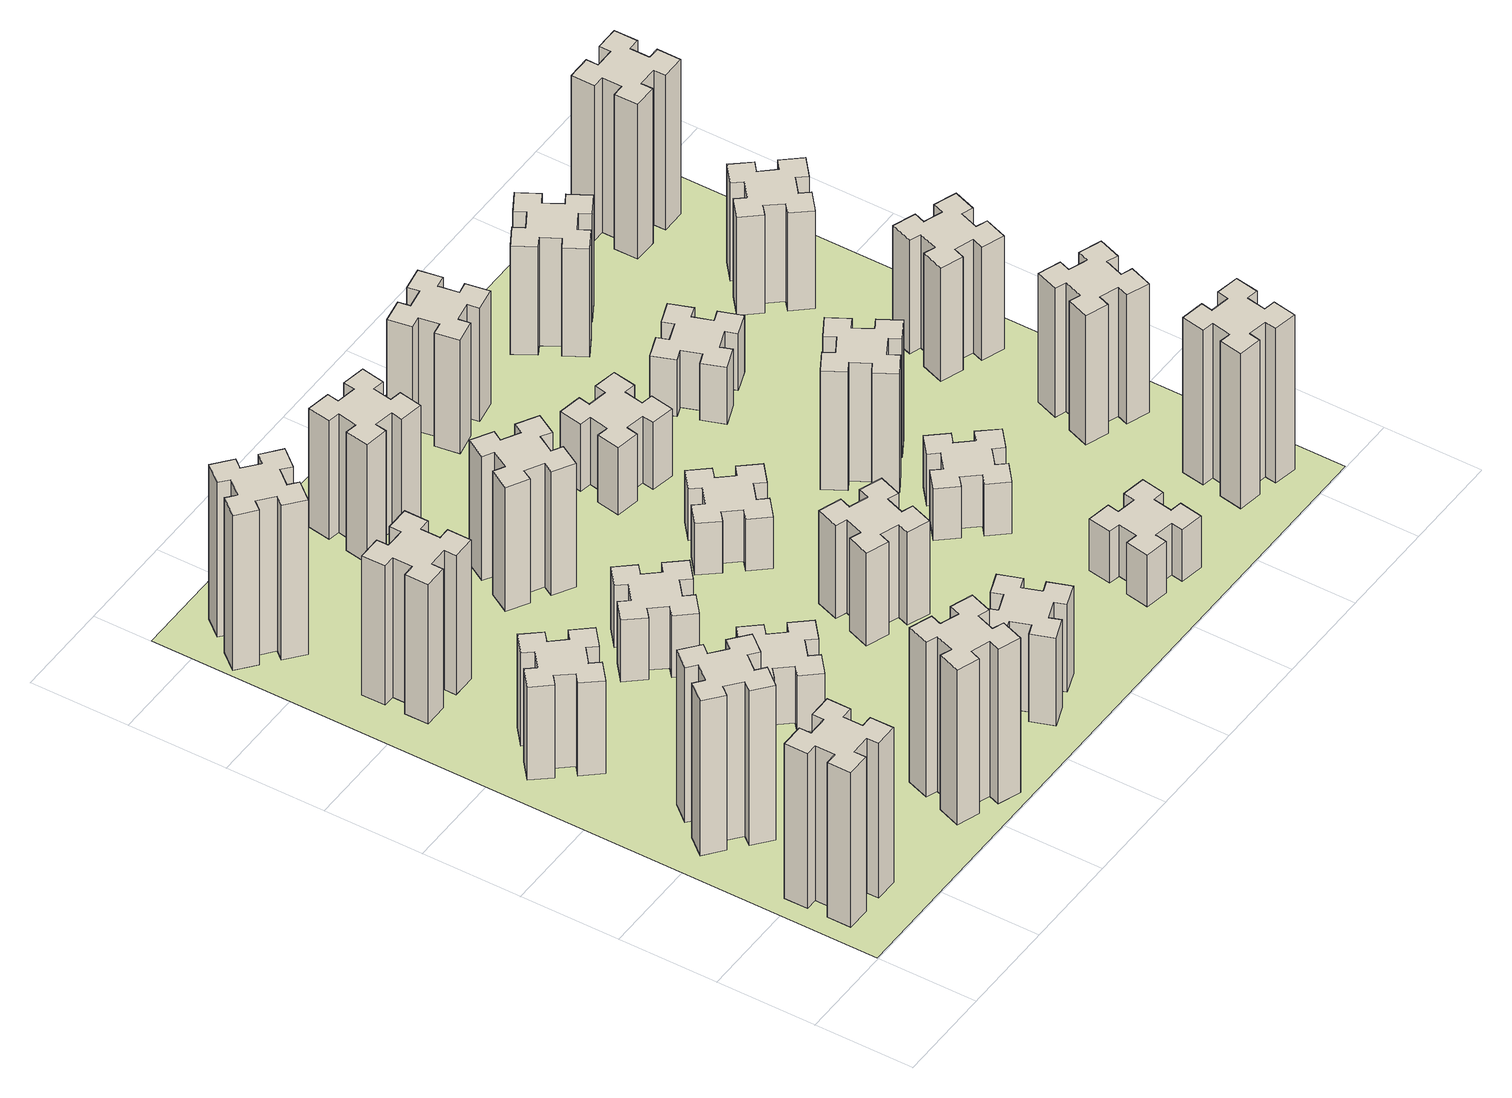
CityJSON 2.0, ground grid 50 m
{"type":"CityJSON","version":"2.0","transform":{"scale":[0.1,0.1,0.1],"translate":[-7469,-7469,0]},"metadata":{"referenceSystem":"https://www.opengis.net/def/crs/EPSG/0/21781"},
"CityObjects":{
"building1":{"type":"Building","attributes":{"class":"1000","function":"1000","usage":"1000","yearOfConstruction":2016,"roofType":"1000","measuredHeight":90,"storeysAboveGround":30,"storeysBelowGround":0},"geometry":[{"type":"Solid","lod":"1","boundaries":[[[[0,1,2,3,4,5,6,7,8,9,10,11,12,13,14,15,16,17,18,19]],[[17,16,20,21]],[[16,15,22,20]],[[15,14,23,22]],[[14,13,24,23]],[[13,12,25,24]],[[12,11,26,25]],[[11,10,27,26]],[[10,9,28,27]],[[9,8,29,28]],[[8,7,30,29]],[[7,6,31,30]],[[6,5,32,31]],[[5,4,33,32]],[[4,3,34,33]],[[3,2,35,34]],[[2,1,36,35]],[[1,0,37,36]],[[0,19,38,37]],[[19,18,39,38]],[[18,17,21,39]],[[24,25,26,27,28,29,30,31,32,33,34,35,36,37,38,39,21,20,22,23]]]]}]},
"building2":{"type":"Building","attributes":{"class":"1000","function":"1000","usage":"1000","yearOfConstruction":2016,"roofType":"1000","measuredHeight":90,"storeysAboveGround":30,"storeysBelowGround":0},"geometry":[{"type":"Solid","lod":"1","boundaries":[[[[40,41,42,43,44,45,46,47,48,49,50,51,52,53,54,55,56,57,58,59]],[[57,56,60,61]],[[56,55,62,60]],[[55,54,63,62]],[[54,53,64,63]],[[53,52,65,64]],[[52,51,66,65]],[[51,50,67,66]],[[50,49,68,67]],[[49,48,69,68]],[[48,47,70,69]],[[47,46,71,70]],[[46,45,72,71]],[[45,44,73,72]],[[44,43,74,73]],[[43,42,75,74]],[[42,41,76,75]],[[41,40,77,76]],[[40,59,78,77]],[[59,58,79,78]],[[58,57,61,79]],[[64,65,66,67,68,69,70,71,72,73,74,75,76,77,78,79,61,60,62,63]]]]}]},
"building3":{"type":"Building","attributes":{"class":"1000","function":"1000","usage":"1000","yearOfConstruction":2016,"roofType":"1000","measuredHeight":54,"storeysAboveGround":30,"storeysBelowGround":0},"geometry":[{"type":"Solid","lod":"1","boundaries":[[[[80,81,82,83,84,85,86,87,88,89,90,91,92,93,94,95,96,97,98,99]],[[97,96,100,101]],[[96,95,102,100]],[[95,94,103,102]],[[94,93,104,103]],[[93,92,105,104]],[[92,91,106,105]],[[91,90,107,106]],[[90,89,108,107]],[[89,88,109,108]],[[88,87,110,109]],[[87,86,111,110]],[[86,85,112,111]],[[85,84,113,112]],[[84,83,114,113]],[[83,82,115,114]],[[82,81,116,115]],[[81,80,117,116]],[[80,99,118,117]],[[99,98,119,118]],[[98,97,101,119]],[[104,105,106,107,108,109,110,111,112,113,114,115,116,117,118,119,101,100,102,103]]]]}]},
"building4":{"type":"Building","attributes":{"class":"1000","function":"1000","usage":"1000","yearOfConstruction":2016,"roofType":"1000","measuredHeight":81,"storeysAboveGround":30,"storeysBelowGround":0},"geometry":[{"type":"Solid","lod":"1","boundaries":[[[[120,121,122,123,124,125,126,127,128,129,130,131,132,133,134,135,136,137,138,139]],[[137,136,140,141]],[[136,135,142,140]],[[135,134,143,142]],[[134,133,144,143]],[[133,132,145,144]],[[132,131,146,145]],[[131,130,147,146]],[[130,129,148,147]],[[129,128,149,148]],[[128,127,150,149]],[[127,126,151,150]],[[126,125,152,151]],[[125,124,153,152]],[[124,123,154,153]],[[123,122,155,154]],[[122,121,156,155]],[[121,120,157,156]],[[120,139,158,157]],[[139,138,159,158]],[[138,137,141,159]],[[144,145,146,147,148,149,150,151,152,153,154,155,156,157,158,159,141,140,142,143]]]]}]},
"building5":{"type":"Building","attributes":{"class":"1000","function":"1000","usage":"1000","yearOfConstruction":2016,"roofType":"1000","measuredHeight":90,"storeysAboveGround":30,"storeysBelowGround":0},"geometry":[{"type":"Solid","lod":"1","boundaries":[[[[160,161,162,163,164,165,166,167,168,169,170,171,172,173,174,175,176,177,178,179]],[[177,176,180,181]],[[176,175,182,180]],[[175,174,183,182]],[[174,173,184,183]],[[173,172,185,184]],[[172,171,186,185]],[[171,170,187,186]],[[170,169,188,187]],[[169,168,189,188]],[[168,167,190,189]],[[167,166,191,190]],[[166,165,192,191]],[[165,164,193,192]],[[164,163,194,193]],[[163,162,195,194]],[[162,161,196,195]],[[161,160,197,196]],[[160,179,198,197]],[[179,178,199,198]],[[178,177,181,199]],[[184,185,186,187,188,189,190,191,192,193,194,195,196,197,198,199,181,180,182,183]]]]}]},
"building6":{"type":"Building","attributes":{"class":"1000","function":"1000","usage":"1000","yearOfConstruction":2016,"roofType":"1000","measuredHeight":90,"storeysAboveGround":30,"storeysBelowGround":0},"geometry":[{"type":"Solid","lod":"1","boundaries":[[[[200,201,202,203,204,205,206,207,208,209,210,211,212,213,214,215,216,217,218,219]],[[217,216,220,221]],[[216,215,222,220]],[[215,214,223,222]],[[214,213,224,223]],[[213,212,225,224]],[[212,211,226,225]],[[211,210,227,226]],[[210,209,228,227]],[[209,208,229,228]],[[208,207,230,229]],[[207,206,231,230]],[[206,205,232,231]],[[205,204,233,232]],[[204,203,234,233]],[[203,202,235,234]],[[202,201,236,235]],[[201,200,237,236]],[[200,219,238,237]],[[219,218,239,238]],[[218,217,221,239]],[[224,225,226,227,228,229,230,231,232,233,234,235,236,237,238,239,221,220,222,223]]]]}]},
"building7":{"type":"Building","attributes":{"class":"1000","function":"1000","usage":"1000","yearOfConstruction":2016,"roofType":"1000","measuredHeight":33,"storeysAboveGround":30,"storeysBelowGround":0},"geometry":[{"type":"Solid","lod":"1","boundaries":[[[[240,241,242,243,244,245,246,247,248,249,250,251,252,253,254,255,256,257,258,259]],[[257,256,260,261]],[[256,255,262,260]],[[255,254,263,262]],[[254,253,264,263]],[[253,252,265,264]],[[252,251,266,265]],[[251,250,267,266]],[[250,249,268,267]],[[249,248,269,268]],[[248,247,270,269]],[[247,246,271,270]],[[246,245,272,271]],[[245,244,273,272]],[[244,243,274,273]],[[243,242,275,274]],[[242,241,276,275]],[[241,240,277,276]],[[240,259,278,277]],[[259,258,279,278]],[[258,257,261,279]],[[264,265,266,267,268,269,270,271,272,273,274,275,276,277,278,279,261,260,262,263]]]]}]},
"building8":{"type":"Building","attributes":{"class":"1000","function":"1000","usage":"1000","yearOfConstruction":2016,"roofType":"1000","measuredHeight":36,"storeysAboveGround":30,"storeysBelowGround":0},"geometry":[{"type":"Solid","lod":"1","boundaries":[[[[280,281,282,283,284,285,286,287,288,289,290,291,292,293,294,295,296,297,298,299]],[[297,296,300,301]],[[296,295,302,300]],[[295,294,303,302]],[[294,293,304,303]],[[293,292,305,304]],[[292,291,306,305]],[[291,290,307,306]],[[290,289,308,307]],[[289,288,309,308]],[[288,287,310,309]],[[287,286,311,310]],[[286,285,312,311]],[[285,284,313,312]],[[284,283,314,313]],[[283,282,315,314]],[[282,281,316,315]],[[281,280,317,316]],[[280,299,318,317]],[[299,298,319,318]],[[298,297,301,319]],[[304,305,306,307,308,309,310,311,312,313,314,315,316,317,318,319,301,300,302,303]]]]}]},
"building9":{"type":"Building","attributes":{"class":"1000","function":"1000","usage":"1000","yearOfConstruction":2016,"roofType":"1000","measuredHeight":51,"storeysAboveGround":30,"storeysBelowGround":0},"geometry":[{"type":"Solid","lod":"1","boundaries":[[[[320,321,322,323,324,325,326,327,328,329,330,331,332,333,334,335,336,337,338,339]],[[337,336,340,341]],[[336,335,342,340]],[[335,334,343,342]],[[334,333,344,343]],[[333,332,345,344]],[[332,331,346,345]],[[331,330,347,346]],[[330,329,348,347]],[[329,328,349,348]],[[328,327,350,349]],[[327,326,351,350]],[[326,325,352,351]],[[325,324,353,352]],[[324,323,354,353]],[[323,322,355,354]],[[322,321,356,355]],[[321,320,357,356]],[[320,339,358,357]],[[339,338,359,358]],[[338,337,341,359]],[[344,345,346,347,348,349,350,351,352,353,354,355,356,357,358,359,341,340,342,343]]]]}]},
"building10":{"type":"Building","attributes":{"class":"1000","function":"1000","usage":"1000","yearOfConstruction":2016,"roofType":"1000","measuredHeight":72,"storeysAboveGround":30,"storeysBelowGround":0},"geometry":[{"type":"Solid","lod":"1","boundaries":[[[[360,361,362,363,364,365,366,367,368,369,370,371,372,373,374,375,376,377,378,379]],[[377,376,380,381]],[[376,375,382,380]],[[375,374,383,382]],[[374,373,384,383]],[[373,372,385,384]],[[372,371,386,385]],[[371,370,387,386]],[[370,369,388,387]],[[369,368,389,388]],[[368,367,390,389]],[[367,366,391,390]],[[366,365,392,391]],[[365,364,393,392]],[[364,363,394,393]],[[363,362,395,394]],[[362,361,396,395]],[[361,360,397,396]],[[360,379,398,397]],[[379,378,399,398]],[[378,377,381,399]],[[384,385,386,387,388,389,390,391,392,393,394,395,396,397,398,399,381,380,382,383]]]]}]},
"building11":{"type":"Building","attributes":{"class":"1000","function":"1000","usage":"1000","yearOfConstruction":2016,"roofType":"1000","measuredHeight":69,"storeysAboveGround":30,"storeysBelowGround":0},"geometry":[{"type":"Solid","lod":"1","boundaries":[[[[400,401,402,403,404,405,406,407,408,409,410,411,412,413,414,415,416,417,418,419]],[[417,416,420,421]],[[416,415,422,420]],[[415,414,423,422]],[[414,413,424,423]],[[413,412,425,424]],[[412,411,426,425]],[[411,410,427,426]],[[410,409,428,427]],[[409,408,429,428]],[[408,407,430,429]],[[407,406,431,430]],[[406,405,432,431]],[[405,404,433,432]],[[404,403,434,433]],[[403,402,435,434]],[[402,401,436,435]],[[401,400,437,436]],[[400,419,438,437]],[[419,418,439,438]],[[418,417,421,439]],[[424,425,426,427,428,429,430,431,432,433,434,435,436,437,438,439,421,420,422,423]]]]}]},
"building12":{"type":"Building","attributes":{"class":"1000","function":"1000","usage":"1000","yearOfConstruction":2016,"roofType":"1000","measuredHeight":54,"storeysAboveGround":30,"storeysBelowGround":0},"geometry":[{"type":"Solid","lod":"1","boundaries":[[[[440,441,442,443,444,445,446,447,448,449,450,451,452,453,454,455,456,457,458,459]],[[457,456,460,461]],[[456,455,462,460]],[[455,454,463,462]],[[454,453,464,463]],[[453,452,465,464]],[[452,451,466,465]],[[451,450,467,466]],[[450,449,468,467]],[[449,448,469,468]],[[448,447,470,469]],[[447,446,471,470]],[[446,445,472,471]],[[445,444,473,472]],[[444,443,474,473]],[[443,442,475,474]],[[442,441,476,475]],[[441,440,477,476]],[[440,459,478,477]],[[459,458,479,478]],[[458,457,461,479]],[[464,465,466,467,468,469,470,471,472,473,474,475,476,477,478,479,461,460,462,463]]]]}]},
"building13":{"type":"Building","attributes":{"class":"1000","function":"1000","usage":"1000","yearOfConstruction":2016,"roofType":"1000","measuredHeight":30,"storeysAboveGround":30,"storeysBelowGround":0},"geometry":[{"type":"Solid","lod":"1","boundaries":[[[[480,481,482,483,484,485,486,487,488,489,490,491,492,493,494,495,496,497,498,499]],[[497,496,500,501]],[[496,495,502,500]],[[495,494,503,502]],[[494,493,504,503]],[[493,492,505,504]],[[492,491,506,505]],[[491,490,507,506]],[[490,489,508,507]],[[489,488,509,508]],[[488,487,510,509]],[[487,486,511,510]],[[486,485,512,511]],[[485,484,513,512]],[[484,483,514,513]],[[483,482,515,514]],[[482,481,516,515]],[[481,480,517,516]],[[480,499,518,517]],[[499,498,519,518]],[[498,497,501,519]],[[504,505,506,507,508,509,510,511,512,513,514,515,516,517,518,519,501,500,502,503]]]]}]},
"building14":{"type":"Building","attributes":{"class":"1000","function":"1000","usage":"1000","yearOfConstruction":2016,"roofType":"1000","measuredHeight":39,"storeysAboveGround":30,"storeysBelowGround":0},"geometry":[{"type":"Solid","lod":"1","boundaries":[[[[520,521,522,523,524,525,526,527,528,529,530,531,532,533,534,535,536,537,538,539]],[[537,536,540,541]],[[536,535,542,540]],[[535,534,543,542]],[[534,533,544,543]],[[533,532,545,544]],[[532,531,546,545]],[[531,530,547,546]],[[530,529,548,547]],[[529,528,549,548]],[[528,527,550,549]],[[527,526,551,550]],[[526,525,552,551]],[[525,524,553,552]],[[524,523,554,553]],[[523,522,555,554]],[[522,521,556,555]],[[521,520,557,556]],[[520,539,558,557]],[[539,538,559,558]],[[538,537,541,559]],[[544,545,546,547,548,549,550,551,552,553,554,555,556,557,558,559,541,540,542,543]]]]}]},
"building15":{"type":"Building","attributes":{"class":"1000","function":"1000","usage":"1000","yearOfConstruction":2016,"roofType":"1000","measuredHeight":30,"storeysAboveGround":30,"storeysBelowGround":0},"geometry":[{"type":"Solid","lod":"1","boundaries":[[[[560,561,562,563,564,565,566,567,568,569,570,571,572,573,574,575,576,577,578,579]],[[577,576,580,581]],[[576,575,582,580]],[[575,574,583,582]],[[574,573,584,583]],[[573,572,585,584]],[[572,571,586,585]],[[571,570,587,586]],[[570,569,588,587]],[[569,568,589,588]],[[568,567,590,589]],[[567,566,591,590]],[[566,565,592,591]],[[565,564,593,592]],[[564,563,594,593]],[[563,562,595,594]],[[562,561,596,595]],[[561,560,597,596]],[[560,579,598,597]],[[579,578,599,598]],[[578,577,581,599]],[[584,585,586,587,588,589,590,591,592,593,594,595,596,597,598,599,581,580,582,583]]]]}]},
"building16":{"type":"Building","attributes":{"class":"1000","function":"1000","usage":"1000","yearOfConstruction":2016,"roofType":"1000","measuredHeight":66,"storeysAboveGround":30,"storeysBelowGround":0},"geometry":[{"type":"Solid","lod":"1","boundaries":[[[[600,601,602,603,604,605,606,607,608,609,610,611,612,613,614,615,616,617,618,619]],[[617,616,620,621]],[[616,615,622,620]],[[615,614,623,622]],[[614,613,624,623]],[[613,612,625,624]],[[612,611,626,625]],[[611,610,627,626]],[[610,609,628,627]],[[609,608,629,628]],[[608,607,630,629]],[[607,606,631,630]],[[606,605,632,631]],[[605,604,633,632]],[[604,603,634,633]],[[603,602,635,634]],[[602,601,636,635]],[[601,600,637,636]],[[600,619,638,637]],[[619,618,639,638]],[[618,617,621,639]],[[624,625,626,627,628,629,630,631,632,633,634,635,636,637,638,639,621,620,622,623]]]]}]},
"building17":{"type":"Building","attributes":{"class":"1000","function":"1000","usage":"1000","yearOfConstruction":2016,"roofType":"1000","measuredHeight":30,"storeysAboveGround":30,"storeysBelowGround":0},"geometry":[{"type":"Solid","lod":"1","boundaries":[[[[640,641,642,643,644,645,646,647,648,649,650,651,652,653,654,655,656,657,658,659]],[[657,656,660,661]],[[656,655,662,660]],[[655,654,663,662]],[[654,653,664,663]],[[653,652,665,664]],[[652,651,666,665]],[[651,650,667,666]],[[650,649,668,667]],[[649,648,669,668]],[[648,647,670,669]],[[647,646,671,670]],[[646,645,672,671]],[[645,644,673,672]],[[644,643,674,673]],[[643,642,675,674]],[[642,641,676,675]],[[641,640,677,676]],[[640,659,678,677]],[[659,658,679,678]],[[658,657,661,679]],[[664,665,666,667,668,669,670,671,672,673,674,675,676,677,678,679,661,660,662,663]]]]}]},
"building18":{"type":"Building","attributes":{"class":"1000","function":"1000","usage":"1000","yearOfConstruction":2016,"roofType":"1000","measuredHeight":69,"storeysAboveGround":30,"storeysBelowGround":0},"geometry":[{"type":"Solid","lod":"1","boundaries":[[[[680,681,682,683,684,685,686,687,688,689,690,691,692,693,694,695,696,697,698,699]],[[697,696,700,701]],[[696,695,702,700]],[[695,694,703,702]],[[694,693,704,703]],[[693,692,705,704]],[[692,691,706,705]],[[691,690,707,706]],[[690,689,708,707]],[[689,688,709,708]],[[688,687,710,709]],[[687,686,711,710]],[[686,685,712,711]],[[685,684,713,712]],[[684,683,714,713]],[[683,682,715,714]],[[682,681,716,715]],[[681,680,717,716]],[[680,699,718,717]],[[699,698,719,718]],[[698,697,701,719]],[[704,705,706,707,708,709,710,711,712,713,714,715,716,717,718,719,701,700,702,703]]]]}]},
"building19":{"type":"Building","attributes":{"class":"1000","function":"1000","usage":"1000","yearOfConstruction":2016,"roofType":"1000","measuredHeight":33,"storeysAboveGround":30,"storeysBelowGround":0},"geometry":[{"type":"Solid","lod":"1","boundaries":[[[[720,721,722,723,724,725,726,727,728,729,730,731,732,733,734,735,736,737,738,739]],[[737,736,740,741]],[[736,735,742,740]],[[735,734,743,742]],[[734,733,744,743]],[[733,732,745,744]],[[732,731,746,745]],[[731,730,747,746]],[[730,729,748,747]],[[729,728,749,748]],[[728,727,750,749]],[[727,726,751,750]],[[726,725,752,751]],[[725,724,753,752]],[[724,723,754,753]],[[723,722,755,754]],[[722,721,756,755]],[[721,720,757,756]],[[720,739,758,757]],[[739,738,759,758]],[[738,737,741,759]],[[744,745,746,747,748,749,750,751,752,753,754,755,756,757,758,759,741,740,742,743]]]]}]},
"building20":{"type":"Building","attributes":{"class":"1000","function":"1000","usage":"1000","yearOfConstruction":2016,"roofType":"1000","measuredHeight":90,"storeysAboveGround":30,"storeysBelowGround":0},"geometry":[{"type":"Solid","lod":"1","boundaries":[[[[760,761,762,763,764,765,766,767,768,769,770,771,772,773,774,775,776,777,778,779]],[[777,776,780,781]],[[776,775,782,780]],[[775,774,783,782]],[[774,773,784,783]],[[773,772,785,784]],[[772,771,786,785]],[[771,770,787,786]],[[770,769,788,787]],[[769,768,789,788]],[[768,767,790,789]],[[767,766,791,790]],[[766,765,792,791]],[[765,764,793,792]],[[764,763,794,793]],[[763,762,795,794]],[[762,761,796,795]],[[761,760,797,796]],[[760,779,798,797]],[[779,778,799,798]],[[778,777,781,799]],[[784,785,786,787,788,789,790,791,792,793,794,795,796,797,798,799,781,780,782,783]]]]}]},
"building21":{"type":"Building","attributes":{"class":"1000","function":"1000","usage":"1000","yearOfConstruction":2016,"roofType":"1000","measuredHeight":63,"storeysAboveGround":30,"storeysBelowGround":0},"geometry":[{"type":"Solid","lod":"1","boundaries":[[[[800,801,802,803,804,805,806,807,808,809,810,811,812,813,814,815,816,817,818,819]],[[817,816,820,821]],[[816,815,822,820]],[[815,814,823,822]],[[814,813,824,823]],[[813,812,825,824]],[[812,811,826,825]],[[811,810,827,826]],[[810,809,828,827]],[[809,808,829,828]],[[808,807,830,829]],[[807,806,831,830]],[[806,805,832,831]],[[805,804,833,832]],[[804,803,834,833]],[[803,802,835,834]],[[802,801,836,835]],[[801,800,837,836]],[[800,819,838,837]],[[819,818,839,838]],[[818,817,821,839]],[[824,825,826,827,828,829,830,831,832,833,834,835,836,837,838,839,821,820,822,823]]]]}]},
"building22":{"type":"Building","attributes":{"class":"1000","function":"1000","usage":"1000","yearOfConstruction":2016,"roofType":"1000","measuredHeight":75,"storeysAboveGround":30,"storeysBelowGround":0},"geometry":[{"type":"Solid","lod":"1","boundaries":[[[[840,841,842,843,844,845,846,847,848,849,850,851,852,853,854,855,856,857,858,859]],[[857,856,860,861]],[[856,855,862,860]],[[855,854,863,862]],[[854,853,864,863]],[[853,852,865,864]],[[852,851,866,865]],[[851,850,867,866]],[[850,849,868,867]],[[849,848,869,868]],[[848,847,870,869]],[[847,846,871,870]],[[846,845,872,871]],[[845,844,873,872]],[[844,843,874,873]],[[843,842,875,874]],[[842,841,876,875]],[[841,840,877,876]],[[840,859,878,877]],[[859,858,879,878]],[[858,857,861,879]],[[864,865,866,867,868,869,870,871,872,873,874,875,876,877,878,879,861,860,862,863]]]]}]},
"building23":{"type":"Building","attributes":{"class":"1000","function":"1000","usage":"1000","yearOfConstruction":2016,"roofType":"1000","measuredHeight":66,"storeysAboveGround":30,"storeysBelowGround":0},"geometry":[{"type":"Solid","lod":"1","boundaries":[[[[880,881,882,883,884,885,886,887,888,889,890,891,892,893,894,895,896,897,898,899]],[[897,896,900,901]],[[896,895,902,900]],[[895,894,903,902]],[[894,893,904,903]],[[893,892,905,904]],[[892,891,906,905]],[[891,890,907,906]],[[890,889,908,907]],[[889,888,909,908]],[[888,887,910,909]],[[887,886,911,910]],[[886,885,912,911]],[[885,884,913,912]],[[884,883,914,913]],[[883,882,915,914]],[[882,881,916,915]],[[881,880,917,916]],[[880,899,918,917]],[[899,898,919,918]],[[898,897,901,919]],[[904,905,906,907,908,909,910,911,912,913,914,915,916,917,918,919,901,900,902,903]]]]}]},
"building24":{"type":"Building","attributes":{"class":"1000","function":"1000","usage":"1000","yearOfConstruction":2016,"roofType":"1000","measuredHeight":57,"storeysAboveGround":30,"storeysBelowGround":0},"geometry":[{"type":"Solid","lod":"1","boundaries":[[[[920,921,922,923,924,925,926,927,928,929,930,931,932,933,934,935,936,937,938,939]],[[937,936,940,941]],[[936,935,942,940]],[[935,934,943,942]],[[934,933,944,943]],[[933,932,945,944]],[[932,931,946,945]],[[931,930,947,946]],[[930,929,948,947]],[[929,928,949,948]],[[928,927,950,949]],[[927,926,951,950]],[[926,925,952,951]],[[925,924,953,952]],[[924,923,954,953]],[[923,922,955,954]],[[922,921,956,955]],[[921,920,957,956]],[[920,939,958,957]],[[939,938,959,958]],[[938,937,941,959]],[[944,945,946,947,948,949,950,951,952,953,954,955,956,957,958,959,941,940,942,943]]]]}]},
"building25":{"type":"Building","attributes":{"class":"1000","function":"1000","usage":"1000","yearOfConstruction":2016,"roofType":"1000","measuredHeight":90,"storeysAboveGround":30,"storeysBelowGround":0},"geometry":[{"type":"Solid","lod":"1","boundaries":[[[[960,961,962,963,964,965,966,967,968,969,970,971,972,973,974,975,976,977,978,979]],[[977,976,980,981]],[[976,975,982,980]],[[975,974,983,982]],[[974,973,984,983]],[[973,972,985,984]],[[972,971,986,985]],[[971,970,987,986]],[[970,969,988,987]],[[969,968,989,988]],[[968,967,990,989]],[[967,966,991,990]],[[966,965,992,991]],[[965,964,993,992]],[[964,963,994,993]],[[963,962,995,994]],[[962,961,996,995]],[[961,960,997,996]],[[960,979,998,997]],[[979,978,999,998]],[[978,977,981,999]],[[984,985,986,987,988,989,990,991,992,993,994,995,996,997,998,999,981,980,982,983]]]]}]},
"landuse1":{"type":"LandUse","attributes":{"name":"plot1","function":"1010"},"geometry":[{"type":"MultiSurface","lod":"1","boundaries":[[[1000,1001,1002,1003]]]}]}
},
"vertices":[
[165,425,0],[165,325,0],[105,325,0],[105,205,0],[225,205,0],[225,265,0],[325,265,0],[325,205,0],[445,205,0],[445,325,0],[385,325,0],[385,425,0],[445,425,0],[445,545,0],[325,545,0],[325,485,0],[225,485,0],[225,545,0],[105,545,0],[105,425,0],[225,485,900],[225,545,900],[325,485,900],[325,545,900],[445,545,900],[445,425,900],[385,425,900],[385,325,900],[445,325,900],[445,205,900],[325,205,900],[325,265,900],[225,265,900],[225,205,900],[105,205,900],[105,325,900],[165,325,900],[165,425,900],[105,425,900],[105,545,900],
[484,1067,0],[408,1132,0],[446,1178,0],[354,1255,0],[277,1163,0],[323,1124,0],[259,1048,0],[213,1086,0],[136,994,0],[228,917,0],[266,963,0],[343,899,0],[304,853,0],[396,776,0],[473,868,0],[427,906,0],[492,983,0],[538,944,0],[615,1036,0],[523,1113,0],[492,983,900],[538,944,900],[427,906,900],[473,868,900],[396,776,900],[304,853,900],[343,899,900],[266,963,900],[228,917,900],[136,994,900],[213,1086,900],[259,1048,900],[323,1124,900],[277,1163,900],[354,1255,900],[446,1178,900],[408,1132,900],[484,1067,900],[523,1113,900],[615,1036,900],
[492,1888,0],[427,1964,0],[473,2003,0],[396,2095,0],[304,2018,0],[343,1972,0],[266,1907,0],[228,1953,0],[136,1876,0],[213,1784,0],[259,1823,0],[323,1746,0],[277,1708,0],[354,1616,0],[446,1693,0],[408,1739,0],[484,1803,0],[523,1757,0],[615,1834,0],[538,1926,0],[484,1803,540],[523,1757,540],[408,1739,540],[446,1693,540],[354,1616,540],[277,1708,540],[323,1746,540],[259,1823,540],[213,1784,540],[136,1876,540],[228,1953,540],[266,1907,540],[343,1972,540],[304,2018,540],[396,2095,540],[473,2003,540],[427,1964,540],[492,1888,540],[538,1926,540],[615,1834,540],
[485,2545,0],[485,2645,0],[545,2645,0],[545,2765,0],[425,2765,0],[425,2705,0],[325,2705,0],[325,2765,0],[205,2765,0],[205,2645,0],[265,2645,0],[265,2545,0],[205,2545,0],[205,2425,0],[325,2425,0],[325,2485,0],[425,2485,0],[425,2425,0],[545,2425,0],[545,2545,0],[425,2485,810],[425,2425,810],[325,2485,810],[325,2425,810],[205,2425,810],[205,2545,810],[265,2545,810],[265,2645,810],[205,2645,810],[205,2765,810],[325,2765,810],[325,2705,810],[425,2705,810],[425,2765,810],[545,2765,810],[545,2645,810],[485,2645,810],[485,2545,810],[545,2545,810],[545,2425,810],
[1029,360,0],[995,266,0],[939,287,0],[897,174,0],[1010,133,0],[1031,189,0],[1125,155,0],[1104,99,0],[1217,57,0],[1258,170,0],[1202,191,0],[1236,285,0],[1292,264,0],[1333,377,0],[1220,418,0],[1200,362,0],[1106,396,0],[1127,452,0],[1014,493,0],[973,380,0],[1106,396,900],[1127,452,900],[1200,362,900],[1220,418,900],[1333,377,900],[1292,264,900],[1236,285,900],[1202,191,900],[1258,170,900],[1217,57,900],[1104,99,900],[1125,155,900],[1031,189,900],[1010,133,900],[897,174,900],[939,287,900],[995,266,900],[1029,360,900],[973,380,900],[1014,493,900],
[384,3387,0],[308,3452,0],[346,3498,0],[254,3575,0],[177,3483,0],[223,3444,0],[159,3368,0],[113,3406,0],[36,3314,0],[128,3237,0],[166,3283,0],[243,3219,0],[204,3173,0],[296,3096,0],[373,3188,0],[327,3226,0],[392,3303,0],[438,3264,0],[515,3356,0],[423,3433,0],[392,3303,900],[438,3264,900],[327,3226,900],[373,3188,900],[296,3096,900],[204,3173,900],[243,3219,900],[166,3283,900],[128,3237,900],[36,3314,900],[113,3406,900],[159,3368,900],[223,3444,900],[177,3483,900],[254,3575,900],[346,3498,900],[308,3452,900],[384,3387,900],[423,3433,900],[515,3356,900],
[1083,1332,0],[1006,1267,0],[968,1313,0],[876,1236,0],[953,1144,0],[999,1183,0],[1063,1106,0],[1017,1068,0],[1094,976,0],[1186,1053,0],[1148,1099,0],[1224,1163,0],[1263,1117,0],[1355,1194,0],[1278,1286,0],[1232,1248,0],[1167,1324,0],[1213,1363,0],[1136,1455,0],[1044,1378,0],[1167,1324,330],[1213,1363,330],[1232,1248,330],[1278,1286,330],[1355,1194,330],[1263,1117,330],[1224,1163,330],[1148,1099,330],[1186,1053,330],[1094,976,330],[1017,1068,330],[1063,1106,330],[999,1183,330],[953,1144,330],[876,1236,330],[968,1313,330],[1006,1267,330],[1083,1332,330],[1044,1378,330],[1136,1455,330],
[1083,1972,0],[1006,1907,0],[968,1953,0],[876,1876,0],[953,1784,0],[999,1823,0],[1063,1746,0],[1017,1708,0],[1094,1616,0],[1186,1693,0],[1148,1739,0],[1224,1803,0],[1263,1757,0],[1355,1834,0],[1278,1926,0],[1232,1888,0],[1167,1964,0],[1213,2003,0],[1136,2095,0],[1044,2018,0],[1167,1964,360],[1213,2003,360],[1232,1888,360],[1278,1926,360],[1355,1834,360],[1263,1757,360],[1224,1803,360],[1148,1739,360],[1186,1693,360],[1094,1616,360],[1017,1708,360],[1063,1746,360],[999,1823,360],[953,1784,360],[876,1876,360],[968,1953,360],[1006,1907,360],[1083,1972,360],[1044,2018,360],[1136,2095,360],
[1765,496,0],[1671,462,0],[1650,518,0],[1537,477,0],[1579,364,0],[1635,385,0],[1669,291,0],[1613,270,0],[1654,157,0],[1767,199,0],[1746,255,0],[1840,289,0],[1860,233,0],[1973,274,0],[1932,387,0],[1876,366,0],[1842,460,0],[1898,480,0],[1857,593,0],[1744,552,0],[1842,460,510],[1898,480,510],[1876,366,510],[1932,387,510],[1973,274,510],[1860,233,510],[1840,289,510],[1746,255,510],[1767,199,510],[1654,157,510],[1613,270,510],[1669,291,510],[1635,385,510],[1579,364,510],[1537,477,510],[1650,518,510],[1671,462,510],[1765,496,510],[1744,552,510],[1857,593,510],
[1314,2666,0],[1227,2716,0],[1257,2768,0],[1153,2828,0],[1093,2724,0],[1145,2694,0],[1095,2607,0],[1043,2637,0],[983,2533,0],[1087,2473,0],[1117,2525,0],[1204,2475,0],[1174,2423,0],[1278,2363,0],[1338,2467,0],[1286,2497,0],[1336,2584,0],[1388,2554,0],[1448,2658,0],[1344,2718,0],[1336,2584,720],[1388,2554,720],[1286,2497,720],[1338,2467,720],[1278,2363,720],[1174,2423,720],[1204,2475,720],[1117,2525,720],[1087,2473,720],[983,2533,720],[1043,2637,720],[1095,2607,720],[1145,2694,720],[1093,2724,720],[1153,2828,720],[1257,2768,720],[1227,2716,720],[1314,2666,720],[1344,2718,720],[1448,2658,720],
[1016,3404,0],[998,3305,0],[939,3316,0],[918,3197,0],[1037,3177,0],[1047,3236,0],[1145,3218,0],[1135,3159,0],[1253,3138,0],[1274,3257,0],[1215,3267,0],[1232,3365,0],[1291,3355,0],[1312,3473,0],[1194,3494,0],[1184,3435,0],[1085,3452,0],[1096,3511,0],[977,3532,0],[957,3414,0],[1085,3452,690],[1096,3511,690],[1184,3435,690],[1194,3494,690],[1312,3473,690],[1291,3355,690],[1232,3365,690],[1215,3267,690],[1274,3257,690],[1253,3138,690],[1135,3159,690],[1145,3218,690],[1047,3236,690],[1037,3177,690],[918,3197,690],[939,3316,690],[998,3305,690],[1016,3404,690],[957,3414,690],[977,3532,690],
[1769,1300,0],[1735,1206,0],[1679,1227,0],[1637,1114,0],[1750,1073,0],[1771,1129,0],[1865,1095,0],[1844,1039,0],[1957,997,0],[1998,1110,0],[1942,1131,0],[1976,1225,0],[2032,1204,0],[2073,1317,0],[1960,1358,0],[1940,1302,0],[1846,1336,0],[1867,1392,0],[1754,1433,0],[1713,1320,0],[1846,1336,540],[1867,1392,540],[1940,1302,540],[1960,1358,540],[2073,1317,540],[2032,1204,540],[1976,1225,540],[1942,1131,540],[1998,1110,540],[1957,997,540],[1844,1039,540],[1865,1095,540],[1771,1129,540],[1750,1073,540],[1637,1114,540],[1679,1227,540],[1735,1206,540],[1769,1300,540],[1713,1320,540],[1754,1433,540],
[1972,1988,0],[1907,2064,0],[1953,2103,0],[1876,2195,0],[1784,2118,0],[1823,2072,0],[1746,2007,0],[1708,2053,0],[1616,1976,0],[1693,1884,0],[1739,1923,0],[1803,1846,0],[1757,1808,0],[1834,1716,0],[1926,1793,0],[1888,1839,0],[1964,1903,0],[2003,1857,0],[2095,1934,0],[2018,2026,0],[1964,1903,300],[2003,1857,300],[1888,1839,300],[1926,1793,300],[1834,1716,300],[1757,1808,300],[1803,1846,300],[1739,1923,300],[1693,1884,300],[1616,1976,300],[1708,2053,300],[1746,2007,300],[1823,2072,300],[1784,2118,300],[1876,2195,300],[1953,2103,300],[1907,2064,300],[1972,1988,300],[2018,2026,300],[2095,1934,300],
[1887,2496,0],[1985,2478,0],[1975,2419,0],[2093,2398,0],[2114,2517,0],[2055,2527,0],[2072,2625,0],[2131,2615,0],[2152,2733,0],[2034,2754,0],[2024,2695,0],[1925,2712,0],[1936,2771,0],[1817,2792,0],[1797,2674,0],[1856,2664,0],[1838,2565,0],[1779,2576,0],[1758,2457,0],[1877,2437,0],[1838,2565,390],[1779,2576,390],[1856,2664,390],[1797,2674,390],[1817,2792,390],[1936,2771,390],[1925,2712,390],[2024,2695,390],[2034,2754,390],[2152,2733,390],[2131,2615,390],[2072,2625,390],[2055,2527,390],[2114,2517,390],[2093,2398,390],[1975,2419,390],[1985,2478,390],[1887,2496,390],[1877,2437,390],[1758,2457,390],
[2596,444,0],[2578,345,0],[2519,356,0],[2498,237,0],[2617,217,0],[2627,276,0],[2725,258,0],[2715,199,0],[2833,178,0],[2854,297,0],[2795,307,0],[2812,405,0],[2871,395,0],[2892,513,0],[2774,534,0],[2764,475,0],[2665,492,0],[2676,551,0],[2557,572,0],[2537,454,0],[2665,492,300],[2676,551,300],[2764,475,300],[2774,534,300],[2892,513,300],[2871,395,300],[2812,405,300],[2795,307,300],[2854,297,300],[2833,178,300],[2715,199,300],[2725,258,300],[2627,276,300],[2617,217,300],[2498,237,300],[2519,356,300],[2578,345,300],[2596,444,300],[2537,454,300],[2557,572,300],
[1738,3465,0],[1756,3367,0],[1697,3357,0],[1717,3238,0],[1836,3259,0],[1825,3318,0],[1924,3336,0],[1934,3277,0],[2052,3297,0],[2031,3416,0],[1972,3405,0],[1955,3504,0],[2014,3514,0],[1993,3632,0],[1875,3611,0],[1885,3552,0],[1787,3535,0],[1777,3594,0],[1658,3573,0],[1679,3455,0],[1787,3535,660],[1777,3594,660],[1885,3552,660],[1875,3611,660],[1993,3632,660],[2014,3514,660],[1955,3504,660],[1972,3405,660],[2031,3416,660],[2052,3297,660],[1934,3277,660],[1924,3336,660],[1825,3318,660],[1836,3259,660],[1717,3238,660],[1697,3357,660],[1756,3367,660],[1738,3465,660],[1679,3455,660],[1658,3573,660],
[2628,1099,0],[2704,1163,0],[2743,1117,0],[2835,1194,0],[2758,1286,0],[2712,1248,0],[2647,1324,0],[2693,1363,0],[2616,1455,0],[2524,1378,0],[2563,1332,0],[2486,1267,0],[2448,1313,0],[2356,1236,0],[2433,1144,0],[2479,1183,0],[2543,1106,0],[2497,1068,0],[2574,976,0],[2666,1053,0],[2543,1106,300],[2497,1068,300],[2479,1183,300],[2433,1144,300],[2356,1236,300],[2448,1313,300],[2486,1267,300],[2563,1332,300],[2524,1378,300],[2616,1455,300],[2693,1363,300],[2647,1324,300],[2712,1248,300],[2758,1286,300],[2835,1194,300],[2743,1117,300],[2704,1163,300],[2628,1099,300],[2666,1053,300],[2574,976,300],
[2475,1744,0],[2525,1657,0],[2473,1627,0],[2533,1523,0],[2637,1583,0],[2607,1635,0],[2694,1685,0],[2724,1633,0],[2828,1693,0],[2768,1797,0],[2716,1767,0],[2666,1854,0],[2718,1884,0],[2658,1988,0],[2554,1928,0],[2584,1876,0],[2497,1826,0],[2467,1878,0],[2363,1818,0],[2423,1714,0],[2497,1826,690],[2467,1878,690],[2584,1876,690],[2554,1928,690],[2658,1988,690],[2718,1884,690],[2666,1854,690],[2716,1767,690],[2768,1797,690],[2828,1693,690],[2724,1633,690],[2694,1685,690],[2607,1635,690],[2637,1583,690],[2533,1523,690],[2473,1627,690],[2525,1657,690],[2475,1744,690],[2423,1714,690],[2363,1818,690],
[2586,2475,0],[2680,2509,0],[2700,2453,0],[2813,2494,0],[2772,2607,0],[2716,2586,0],[2682,2680,0],[2738,2700,0],[2697,2813,0],[2584,2772,0],[2605,2716,0],[2511,2682,0],[2490,2738,0],[2377,2697,0],[2419,2584,0],[2475,2605,0],[2509,2511,0],[2453,2490,0],[2494,2377,0],[2607,2419,0],[2509,2511,330],[2453,2490,330],[2475,2605,330],[2419,2584,330],[2377,2697,330],[2490,2738,330],[2511,2682,330],[2605,2716,330],[2584,2772,330],[2697,2813,330],[2738,2700,330],[2682,2680,330],[2716,2586,330],[2772,2607,330],[2813,2494,330],[2700,2453,330],[2680,2509,330],[2586,2475,330],[2607,2419,330],[2494,2377,330],
[3504,475,0],[3405,492,0],[3416,551,0],[3297,572,0],[3277,454,0],[3336,444,0],[3318,345,0],[3259,356,0],[3238,237,0],[3357,217,0],[3367,276,0],[3465,258,0],[3455,199,0],[3573,178,0],[3594,297,0],[3535,307,0],[3552,405,0],[3611,395,0],[3632,513,0],[3514,534,0],[3552,405,900],[3611,395,900],[3535,307,900],[3594,297,900],[3573,178,900],[3455,199,900],[3465,258,900],[3367,276,900],[3357,217,900],[3238,237,900],[3259,356,900],[3318,345,900],[3336,444,900],[3277,454,900],[3297,572,900],[3416,551,900],[3405,492,900],[3504,475,900],[3514,534,900],[3632,513,900],
[2716,3347,0],[2666,3434,0],[2718,3464,0],[2658,3568,0],[2554,3508,0],[2584,3456,0],[2497,3406,0],[2467,3458,0],[2363,3398,0],[2423,3294,0],[2475,3324,0],[2525,3237,0],[2473,3207,0],[2533,3103,0],[2637,3163,0],[2607,3215,0],[2694,3265,0],[2724,3213,0],[2828,3273,0],[2768,3377,0],[2694,3265,630],[2724,3213,630],[2607,3215,630],[2637,3163,630],[2533,3103,630],[2473,3207,630],[2525,3237,630],[2475,3324,630],[2423,3294,630],[2363,3398,630],[2467,3458,630],[2497,3406,630],[2584,3456,630],[2554,3508,630],[2658,3568,630],[2718,3464,630],[2666,3434,630],[2716,3347,630],[2768,3377,630],[2828,3273,630],
[3351,1029,0],[3445,995,0],[3424,939,0],[3537,897,0],[3578,1010,0],[3522,1031,0],[3556,1125,0],[3612,1104,0],[3653,1217,0],[3540,1258,0],[3520,1202,0],[3426,1236,0],[3447,1292,0],[3334,1333,0],[3293,1220,0],[3349,1200,0],[3315,1106,0],[3259,1127,0],[3217,1014,0],[3330,973,0],[3315,1106,750],[3259,1127,750],[3349,1200,750],[3293,1220,750],[3334,1333,750],[3447,1292,750],[3426,1236,750],[3520,1202,750],[3540,1258,750],[3653,1217,750],[3612,1104,750],[3556,1125,750],[3522,1031,750],[3578,1010,750],[3537,897,750],[3424,939,750],[3445,995,750],[3351,1029,750],[3330,973,750],[3217,1014,750],
[3520,1942,0],[3426,1976,0],[3447,2032,0],[3334,2073,0],[3293,1960,0],[3349,1940,0],[3315,1846,0],[3259,1867,0],[3217,1754,0],[3330,1713,0],[3351,1769,0],[3445,1735,0],[3424,1679,0],[3537,1637,0],[3578,1750,0],[3522,1771,0],[3556,1865,0],[3612,1844,0],[3653,1957,0],[3540,1998,0],[3556,1865,660],[3612,1844,660],[3522,1771,660],[3578,1750,660],[3537,1637,660],[3424,1679,660],[3445,1735,660],[3351,1769,660],[3330,1713,660],[3217,1754,660],[3259,1867,660],[3315,1846,660],[3349,1940,660],[3293,1960,660],[3334,2073,660],[3447,2032,660],[3426,1976,660],[3520,1942,660],[3540,1998,660],[3653,1957,660],
[3219,2663,0],[3283,2586,0],[3237,2548,0],[3314,2456,0],[3406,2533,0],[3368,2579,0],[3444,2643,0],[3483,2597,0],[3575,2674,0],[3498,2766,0],[3452,2728,0],[3387,2804,0],[3433,2843,0],[3356,2935,0],[3264,2858,0],[3303,2812,0],[3226,2747,0],[3188,2793,0],[3096,2716,0],[3173,2624,0],[3226,2747,570],[3188,2793,570],[3303,2812,570],[3264,2858,570],[3356,2935,570],[3433,2843,570],[3387,2804,570],[3452,2728,570],[3498,2766,570],[3575,2674,570],[3483,2597,570],[3444,2643,570],[3368,2579,570],[3406,2533,570],[3314,2456,570],[3237,2548,570],[3283,2586,570],[3219,2663,570],[3173,2624,570],[3096,2716,570],
[3285,3325,0],[3385,3325,0],[3385,3265,0],[3505,3265,0],[3505,3385,0],[3445,3385,0],[3445,3485,0],[3505,3485,0],[3505,3605,0],[3385,3605,0],[3385,3545,0],[3285,3545,0],[3285,3605,0],[3165,3605,0],[3165,3485,0],[3225,3485,0],[3225,3385,0],[3165,3385,0],[3165,3265,0],[3285,3265,0],[3225,3385,900],[3165,3385,900],[3225,3485,900],[3165,3485,900],[3165,3605,900],[3285,3605,900],[3285,3545,900],[3385,3545,900],[3385,3605,900],[3505,3605,900],[3505,3485,900],[3445,3485,900],[3445,3385,900],[3505,3385,900],[3505,3265,900],[3385,3265,900],[3385,3325,900],[3285,3325,900],[3285,3265,900],[3165,3265,900],
[5,3705,0],[3705,3705,0],[3705,5,0],[5,5,0]
]}
